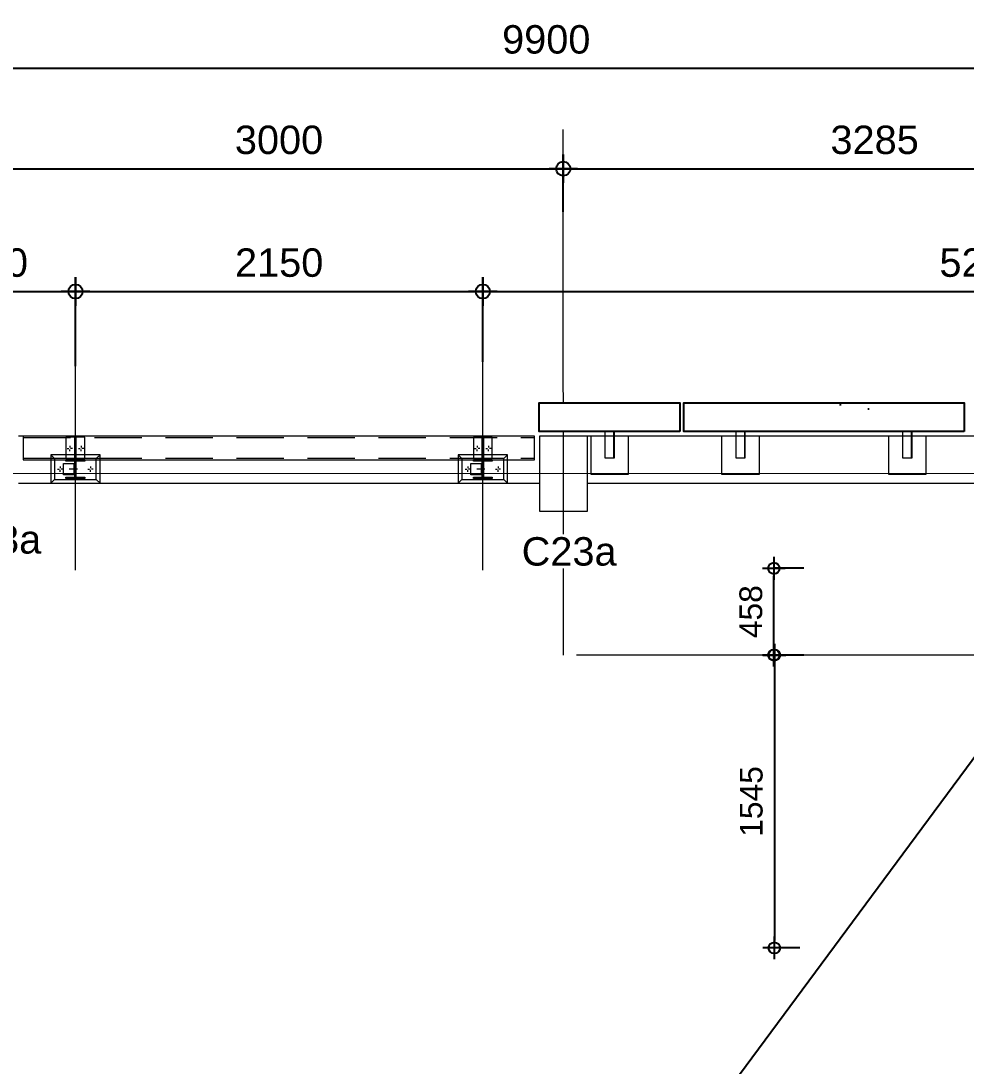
# Model space of a CAD drawing. Header units: millimetres. Extents: x 652937 to 1670132, y 1473552 to 2851037.
# Drawn here: x 663474.55 to 663479.54, y 1524610.45 to 1524615.97 of the extents above; entities that cross this region are included whole.
import ezdxf

# ---------------------------------------------------------------- set-up
doc = ezdxf.new("R2010")
doc.units = ezdxf.units.MM
for name, pattern in [('Grid Line', [22.225, 12.7, -3.175000000000001, 3.175000000000001, -3.175000000000001]), ('HIDDEN', [0.375, 0.25, -0.125]), ('XKITLINE00', [0]), ('XKITLINE02', [4, 2, -2])]:
    doc.linetypes.add(name, pattern=pattern)
doc.layers.get('Defpoints').update_dxf_attribs({"color": 255})
for name, color, linetype in [('000 - CONCRETE_COL_HATCH_', 251, 'Continuous'), ('000 - CONCRETE_COL_WIPEOUT_', 250, 'Continuous'), ('000 - CONCRETE_WALL_MAIN_COLOR_4', 4, 'Continuous'), ('DIM', 1, 'Continuous'), ('S-DIM', 7, 'Continuous')]:
    doc.layers.add(name, color=color, linetype=linetype)
for name, color, linetype, lineweight in [('A-230-M_FLOOR', 2, 'Continuous', 25), ('A-WALL', 2, 'Continuous', 25), ('Bolt', 7, 'Continuous', 0), ('Part', 2, 'Continuous', 0), ('S-230-A-FLOOR', 2, 'Continuous', 9), ('S-GRID', 1, 'Continuous', 9)]:
    doc.layers.add(name, color=color, linetype=linetype, lineweight=lineweight)
doc.styles.add('Arial', font='arial.ttf')
doc.dimstyles.new('Dim 40 - Cen', dxfattribs={"dimscale": 0.04, "dimtxt": 3, "dimasz": 1, "dimexe": 0, "dimexo": 1, "dimgap": 1.5, "dimtad": 1, "dimdec": 0, "dimlfac": 1000, "dimzin": 1, "dimdsep": 46, "dimtxsty": 'Arial', "dimblk": 'CEN1', "dimcen": 0.09, "dimclrd": 1, "dimclre": 49, "dimclrt": 3, "dimadec": 0, "dimazin": 0, "dimtfac": 1, "dimtdec": 0, "dimtix": 1, "dimtofl": 0, "dimtmove": 2, "dimatfit": 3, "dimfxl": 1, "dimtfill": 1, "dimtolj": 1, "dimtzin": 0, "dimarcsym": 1})
doc.dimstyles.new('Dim-Cen', dxfattribs={"dimscale": 0.05, "dimtxt": 3, "dimasz": 1, "dimexe": 0, "dimexo": 1, "dimgap": 1.5, "dimtad": 1, "dimdec": 0, "dimlfac": 1000, "dimzin": 1, "dimdsep": 46, "dimtxsty": 'Arial', "dimblk": 'CEN1', "dimcen": 0.09, "dimclrd": 1, "dimclre": 49, "dimclrt": 3, "dimadec": 0, "dimazin": 0, "dimtfac": 1, "dimtdec": 0, "dimtix": 1, "dimtofl": 0, "dimtmove": 2, "dimatfit": 3, "dimfxl": 1, "dimtfill": 1, "dimtolj": 1, "dimtzin": 0, "dimarcsym": 1})
pattern_1 = [(49.99999999999999, (0, 0), (9.1092334498002, -0.7969542769451543), [0.9525000000000001, -10.4775]), (355, (0, 0), (-1.762171071248467, 9.552842261951758), [0.762, -8.3820292085]), (100.4514447, (0.7591003500000001, -0.066412675), (7.347062354517664, 8.755887595609755), [0.80950044, -8.904512229999998]), (46.18420000000001, (0, 2.54), (13.5539520446065, -2.102116396636358), [1.42875, -15.71625]), (96.63555760999996, (1.129495, 2.364825), (11.87020670257515, 12.37130622988608), [1.214251157, -13.356780408]), (351.1841511700001, (0, 2.54), (11.87020670324885, 12.37130622927663), [1.1429983535, -12.572986596]), (21, (1.27, 1.905), (7.580719563456625, -5.11325990935438), [0.9525000000000001, -10.4775]), (326.0000000000001, (1.27, 1.905), (3.090101417382354, 9.209398306115963), [0.762, -8.382]), (71.45144499999999, (1.90172663, 1.478895005), (10.67082096393581, 4.096138444295263), [0.8095004400000001, -8.90449688]), (37.50000000000001, (0, 0), (0.1544301625295909, 4.227751943657656), [0, -8.2804, 0, -8.509, 0, -8.41375]), (7.499999999999999, (0, 0), (3.340983125515288, 5.009028740905975), [0, -4.8514, 0, -8.0899, 0, -3.20675]), (327.5, (-2.8321, 0), (6.77952975834357, -0.2864371996336722), [0, -3.175, 0, -9.906, 0, -13.1445]), (317.5, (-4.1021, 0), (7.406459069300903, 1.271324551666652), [0, -4.1275, 0, -6.578600000000001, 0, -9.3345])]

# ---------------------------------------------------------------- blocks, each defined once
blk = doc.blocks.new('opening')
at = {"layer": 'A-230-M_FLOOR', "color": 15, "linetype": 'HIDDEN', "ltscale": 30}
blk.add_lwpolyline([(6.959782818565145, 13.7348898552591), (23.21289063012227, 1.69725772831589)], dxfattribs=at)
blk = doc.blocks.new('CEN1')
at = {"color": 1}
for p, q in [((0, 1.5), (0, -1.5)), ((1.5, 0), (-1.5, 0))]:
    blk.add_line(p, q, dxfattribs=at)
at = {"color": 3}
blk.add_circle((0, 0), 0.75, dxfattribs=at)
blk = doc.blocks.new('*D49')
at = {"color": 49, "lineweight": -2, "transparency": 16777216}
for p, q in [((663474.4100993625, 1524614.881736845), (663474.4100993625, 1524615.187724238)), ((663477.4100880779, 1524614.95977786), (663477.4100880779, 1524615.187724238))]:
    blk.add_line(p, q, dxfattribs=at)
at = {"color": 1, "lineweight": -2, "transparency": 16777216}
blk.add_line((663474.4600993625, 1524615.187724238), (663477.3600880778, 1524615.187724238), dxfattribs=at)
at = {"layer": 'Defpoints', "color": 0, "transparency": 16777216}
for p in [(663477.4100880779, 1524615.187724238), (663477.4100880779, 1524614.90977786), (663474.4100993625, 1524614.831736844)]:
    blk.add_point(p, dxfattribs=at)
at = {"color": 1, "lineweight": -2, "transparency": 16777216, "xscale": 0.05, "yscale": 0.05, "zscale": 0.05, "rotation": 180}
blk.add_blockref('CEN1', (663474.4100993625, 1524615.187724238), dxfattribs=at)
at = {"color": 1, "lineweight": -2, "transparency": 16777216, "xscale": 0.05, "yscale": 0.05, "zscale": 0.05}
blk.add_blockref('CEN1', (663477.4100880779, 1524615.187724238), dxfattribs=at)
at = {"color": 3, "transparency": 16777216, "insert": (663475.9100937202, 1524615.339361346), "char_height": 0.15, "attachment_point": 5, "style": 'Arial', "bg_fill": 3, "box_fill_scale": 1.1, "bg_fill_color": 256, "bg_fill_true_color": 13158600, "bg_fill_transparency": 0}
blk.add_mtext('\\A1;3000', dxfattribs=at)
blk = doc.blocks.new('*D50')
at = {"color": 49, "lineweight": -2, "transparency": 16777216}
for p, q in [((663477.4100880779, 1524614.95977786), (663477.4100880779, 1524615.187724238)), ((663480.6954343972, 1524614.979417313), (663480.6954343972, 1524615.187724238))]:
    blk.add_line(p, q, dxfattribs=at)
at = {"color": 1, "lineweight": -2, "transparency": 16777216}
blk.add_line((663477.4600880779, 1524615.187724238), (663480.6454343972, 1524615.187724238), dxfattribs=at)
at = {"layer": 'Defpoints', "color": 0, "transparency": 16777216}
for p in [(663480.6954343972, 1524615.187724238), (663480.6954343972, 1524614.929417313), (663477.4100880779, 1524614.90977786)]:
    blk.add_point(p, dxfattribs=at)
at = {"color": 1, "lineweight": -2, "transparency": 16777216, "xscale": 0.05, "yscale": 0.05, "zscale": 0.05, "rotation": 180}
blk.add_blockref('CEN1', (663477.4100880779, 1524615.187724238), dxfattribs=at)
at = {"color": 1, "lineweight": -2, "transparency": 16777216, "xscale": 0.05, "yscale": 0.05, "zscale": 0.05}
blk.add_blockref('CEN1', (663480.6954343972, 1524615.187724238), dxfattribs=at)
at = {"color": 3, "transparency": 16777216, "insert": (663479.0527612376, 1524615.339361346), "char_height": 0.15, "attachment_point": 5, "style": 'Arial', "bg_fill": 3, "box_fill_scale": 1.1, "bg_fill_color": 256, "bg_fill_true_color": 13158600, "bg_fill_transparency": 0}
blk.add_mtext('\\A1;3285', dxfattribs=at)
blk = doc.blocks.new('*D59')
at = {"color": 49, "lineweight": -2, "transparency": 16777216}
for p, q in [((663472.3701495696, 1524614.93896959), (663472.3701495696, 1524615.717725915)), ((663482.270152455, 1524614.919789399), (663482.270152455, 1524615.717725915))]:
    blk.add_line(p, q, dxfattribs=at)
at = {"color": 1, "lineweight": -2, "transparency": 16777216}
blk.add_line((663472.4201495696, 1524615.717725915), (663482.2201524549, 1524615.717725915), dxfattribs=at)
at = {"layer": 'Defpoints', "color": 0, "transparency": 16777216}
for p in [(663482.270152455, 1524615.717725915), (663472.3701495696, 1524614.888969589), (663482.270152455, 1524614.869789399)]:
    blk.add_point(p, dxfattribs=at)
at = {"color": 1, "lineweight": -2, "transparency": 16777216, "xscale": 0.05, "yscale": 0.05, "zscale": 0.05, "rotation": 180}
blk.add_blockref('CEN1', (663472.3701495696, 1524615.717725915), dxfattribs=at)
at = {"color": 1, "lineweight": -2, "transparency": 16777216, "xscale": 0.05, "yscale": 0.05, "zscale": 0.05}
blk.add_blockref('CEN1', (663482.270152455, 1524615.717725915), dxfattribs=at)
at = {"color": 3, "transparency": 16777216, "insert": (663477.3201510123, 1524615.869311863), "char_height": 0.15, "attachment_point": 5, "style": 'Arial', "bg_fill": 3, "box_fill_scale": 1.1, "bg_fill_color": 256, "bg_fill_true_color": 13158600, "bg_fill_transparency": 0}
blk.add_mtext('\\A1;9900', dxfattribs=at)
blk = doc.blocks.new('*D394')
at = {"color": 49, "lineweight": -2, "transparency": 16777216}
for p, q in [((663473.9855089325, 1524614.15532048), (663473.9855089325, 1524614.540094496)), ((663474.8359485612, 1524614.146412237), (663474.8359485612, 1524614.540094496))]:
    blk.add_line(p, q, dxfattribs=at)
at = {"color": 1, "lineweight": -2, "transparency": 16777216}
blk.add_line((663474.0355089325, 1524614.540094496), (663474.7859485612, 1524614.540094496), dxfattribs=at)
at = {"layer": 'Defpoints', "color": 0, "transparency": 16777216}
for p in [(663474.8359485612, 1524614.540094496), (663473.9855089325, 1524614.10532048), (663474.8359485612, 1524614.096412237)]:
    blk.add_point(p, dxfattribs=at)
at = {"color": 1, "lineweight": -2, "transparency": 16777216, "xscale": 0.05, "yscale": 0.05, "zscale": 0.05, "rotation": 180}
blk.add_blockref('CEN1', (663473.9855089325, 1524614.540094496), dxfattribs=at)
at = {"color": 1, "lineweight": -2, "transparency": 16777216, "xscale": 0.05, "yscale": 0.05, "zscale": 0.05}
blk.add_blockref('CEN1', (663474.8359485612, 1524614.540094496), dxfattribs=at)
at = {"color": 3, "transparency": 16777216, "insert": (663474.4107287468, 1524614.691680444), "char_height": 0.15, "attachment_point": 5, "style": 'Arial', "bg_fill": 3, "box_fill_scale": 1.1, "bg_fill_color": 256, "bg_fill_true_color": 13158600, "bg_fill_transparency": 0}
blk.add_mtext('\\A1;850', dxfattribs=at)
blk = doc.blocks.new('*D395')
at = {"color": 49, "lineweight": -2, "transparency": 16777216}
for p, q in [((663474.8359485612, 1524614.146412237), (663474.8359485612, 1524614.540094496)), ((663476.9855089011, 1524614.169340858), (663476.9855089011, 1524614.540094496))]:
    blk.add_line(p, q, dxfattribs=at)
at = {"color": 1, "lineweight": -2, "transparency": 16777216}
blk.add_line((663474.8859485612, 1524614.540094496), (663476.935508901, 1524614.540094496), dxfattribs=at)
at = {"layer": 'Defpoints', "color": 0, "transparency": 16777216}
for p in [(663476.9855089011, 1524614.540094496), (663476.9855089011, 1524614.119340858), (663474.8359485612, 1524614.096412237)]:
    blk.add_point(p, dxfattribs=at)
at = {"color": 1, "lineweight": -2, "transparency": 16777216, "xscale": 0.05, "yscale": 0.05, "zscale": 0.05, "rotation": 180}
blk.add_blockref('CEN1', (663474.8359485612, 1524614.540094496), dxfattribs=at)
at = {"color": 1, "lineweight": -2, "transparency": 16777216, "xscale": 0.05, "yscale": 0.05, "zscale": 0.05}
blk.add_blockref('CEN1', (663476.9855089011, 1524614.540094496), dxfattribs=at)
at = {"color": 3, "transparency": 16777216, "insert": (663475.9107287312, 1524614.691680444), "char_height": 0.15, "attachment_point": 5, "style": 'Arial', "bg_fill": 3, "box_fill_scale": 1.1, "bg_fill_color": 256, "bg_fill_true_color": 13158600, "bg_fill_transparency": 0}
blk.add_mtext('\\A1;2150', dxfattribs=at)
blk = doc.blocks.new('*D396')
at = {"color": 49, "lineweight": -2, "transparency": 16777216}
for p, q in [((663476.9855089012, 1524614.1754891), (663476.9855089012, 1524614.540094496)), ((663482.2702754546, 1524614.143665443), (663482.2702754546, 1524614.540094496))]:
    blk.add_line(p, q, dxfattribs=at)
at = {"color": 1, "lineweight": -2, "transparency": 16777216}
blk.add_line((663477.0355089012, 1524614.540094496), (663482.2202754546, 1524614.540094496), dxfattribs=at)
at = {"layer": 'Defpoints', "color": 0, "transparency": 16777216}
for p in [(663482.2702754546, 1524614.540094496), (663476.9855089012, 1524614.1254891), (663482.2702754546, 1524614.093665443)]:
    blk.add_point(p, dxfattribs=at)
at = {"color": 1, "lineweight": -2, "transparency": 16777216, "xscale": 0.05, "yscale": 0.05, "zscale": 0.05, "rotation": 180}
blk.add_blockref('CEN1', (663476.9855089012, 1524614.540094496), dxfattribs=at)
at = {"color": 1, "lineweight": -2, "transparency": 16777216, "xscale": 0.05, "yscale": 0.05, "zscale": 0.05}
blk.add_blockref('CEN1', (663482.2702754546, 1524614.540094496), dxfattribs=at)
at = {"color": 3, "transparency": 16777216, "insert": (663479.6278921779, 1524614.691680444), "char_height": 0.15, "attachment_point": 5, "style": 'Arial', "bg_fill": 3, "box_fill_scale": 1.1, "bg_fill_color": 256, "bg_fill_true_color": 13158600, "bg_fill_transparency": 0}
blk.add_mtext('\\A1;5285', dxfattribs=at)
blk = doc.blocks.new('*U8389')
blk.add_wipeout([(0.37506547447999594, 1.8550834854609377), (0.37506547447999594, -1.854916514967499), (-0.3749781764125828, -1.8549721021841208), (-0.374978176412597, 1.855027898244316)]).dxf.layer = '000 - CONCRETE_COL_WIPEOUT_'
at = {"layer": '000 - CONCRETE_COL_HATCH_'}
h = blk.add_hatch(dxfattribs=at)
h.set_pattern_fill('AR-CONC', color=256, scale=0.05, style=0)
h.set_pattern_definition(pattern_1)
h.paths.add_polyline_path([(-0.3750218254498918, -1.855027793822516), (-0.3750218254499202, 1.854972206605892), (0.3750218254499487, 1.855027793822491), (0.3750218254499771, -1.854972206605917)])
at = {"layer": '000 - CONCRETE_WALL_MAIN_COLOR_4'}
blk.add_lwpolyline([(-0.3750218254498918, -1.855027793822516), (-0.3750218254499202, 1.854972206605892), (0.3750218254499487, 1.855027793822491), (0.3750218254499771, -1.854972206605917), (-0.3750218254498918, -1.855027793822516)], close=True, dxfattribs=at)
blk = doc.blocks.new('*U8387')
blk.add_wipeout([(0.37506547447999594, 3.7000834852001674), (0.37506547447999594, -3.6999165147067288), (-0.3749781764125828, -3.6999721019232936), (-0.374978176412597, 3.7000278979835457)]).dxf.layer = '000 - CONCRETE_COL_WIPEOUT_'
at = {"layer": '000 - CONCRETE_COL_HATCH_'}
h = blk.add_hatch(dxfattribs=at)
h.set_pattern_fill('AR-CONC', color=256, scale=0.05, style=0)
h.set_pattern_definition(pattern_1)
h.paths.add_polyline_path([(-0.3750218254498918, -3.700027793561746), (-0.3750218254499202, 3.699972206345122), (0.3750218254499487, 3.700027793561721), (0.3750218254499771, -3.699972206345147)])
at = {"layer": '000 - CONCRETE_WALL_MAIN_COLOR_4'}
blk.add_lwpolyline([(-0.3750218254498918, -3.700027793561746), (-0.3750218254499202, 3.699972206345122), (0.3750218254499487, 3.700027793561721), (0.3750218254499771, -3.699972206345147), (-0.3750218254498918, -3.700027793561746)], close=True, dxfattribs=at)
blk = doc.blocks.new('23')
at = {"layer": 'Part', "color": 11, "linetype": 'HIDDEN', "lineweight": 0, "ltscale": 8}
for p, q in [((78.96994599793106, 77.83006954239681), (77.96994599793106, 77.83006954239681)), ((77.96994599793106, 77.83006954239681), (77.96994599793106, 76.8300695437938)), ((78.96994599793106, 76.8300695437938), (78.96994599793106, 77.83006954239681)), ((79.09996899683028, 77.23006954183802), (78.39996899757534, 77.23006954183802)), ((77.96994599793106, 76.8300695437938), (78.96994599793106, 76.8300695437938)), ((78.96994599793106, 74.37506954185665), (77.96994599793106, 74.37506954185665)), ((77.96994599793106, 74.37506954185665), (77.96994599793106, 73.37506954325363)), ((78.96994599793106, 73.37506954325363), (78.96994599793106, 74.37506954185665)), ((79.09996899683028, 73.77506954129785), (78.39996899757534, 73.77506954129785)), ((77.96994599793106, 73.37506954325363), (78.96994599793106, 73.37506954325363)), ((78.96994599793106, 69.97506954241544), (77.96994599793106, 69.97506954241544)), ((77.96994599793106, 69.97506954241544), (77.96994599793106, 68.97506954381242)), ((78.96994599793106, 68.97506954381242), (78.96994599793106, 69.97506954241544)), ((79.09996899683028, 69.37506954185665), (78.39996899757534, 69.37506954185665)), ((77.96994599793106, 68.97506954381242), (78.96994599793106, 68.97506954381242))]:
    blk.add_line(p, q, dxfattribs=at)
at = {"layer": 'Part', "color": 11, "linetype": 'XKITLINE00', "lineweight": 0}
blk.add_line((79.84998699929565, 67.9750215425156), (79.099986997433, 67.9750215425156), dxfattribs=at)
at = {"layer": 'Part', "color": 11, "linetype": 'HIDDEN', "lineweight": 0, "ltscale": 8}
blk.add_lwpolyline([(79.84998699929565, 79.18502154294401), (79.84998699929565, 75.4750215425156), (79.099986997433, 75.4750215425156), (79.099986997433, 79.18502154294401)], close=True, dxfattribs=at)
for points in [[(79.09995199833065, 76.83005354367197), (79.14995199721307, 76.83005154365674), (79.14998699724674, 77.83005154225975), (79.099986997433, 77.83005354227498)], [(79.09996899683028, 77.4550695437938), (78.39996899757534, 77.45506954332814), (78.39996899757534, 77.20506954239681), (79.099986997433, 77.20506954239681)], [(79.099986997433, 67.9750215425156), (79.099986997433, 75.37502154242247), (79.84998699929565, 75.37502154242247), (79.84998699929565, 67.9750215425156)], [(79.09995199833065, 73.3750535431318), (79.14995199721307, 73.37505154311657), (79.14998699724674, 74.37505154171959), (79.099986997433, 74.37505354173481)], [(79.09996899683028, 74.00006954325363), (78.39996899757534, 74.00006954278797), (78.39996899757534, 73.75006954185665), (79.099986997433, 73.75006954185665)], [(79.09995199833065, 68.97505354369059), (79.14995199721307, 68.97505154367536), (79.14998699724674, 69.97505154227838), (79.099986997433, 69.97505354229361)], [(79.09996899683028, 69.60006954381242), (78.39996899757534, 69.60006954334676), (78.39996899757534, 69.35006954241544), (79.099986997433, 69.35006954241544)]]:
    blk.add_lwpolyline(points, dxfattribs=at)
blk.add_blockref('*U8389', (79.47498699836433, 77.33002154272981))
blk.add_blockref('*U8387', (79.47498699836433, 71.67502154246904))
blk = doc.blocks.new('3')
at = {"layer": 'Bolt', "color": 11, "linetype": 'XKITLINE00', "lineweight": 0}
for p, q in [((-110.355418054387, 31.21725877420977), (-110.355418054387, 31.17063877312467)), ((-110.425418054685, 31.14725877437741), (-110.3787980545312, 31.14725877437741)), ((-110.355418054387, 31.07725877221674), (-110.355418054387, 31.12387877330184)), ((-110.2854180550203, 31.14725877437741), (-110.3320380542427, 31.14725877437741)), ((-109.8823949983343, 30.89725877298042), (-109.8357749991119, 30.89725877298042)), ((-109.8823949983343, 30.89725877298042), (-109.8357749991119, 30.89725877298042)), ((-109.8123949989676, 30.96725877281278), (-109.8123949989676, 30.92063877405599)), ((-109.8123949989676, 30.96725877281278), (-109.8123949989676, 30.92063877405599)), ((-109.7423949986696, 30.89725877298042), (-109.7890149988234, 30.89725877298042)), ((-109.7423949986696, 30.89725877298042), (-109.7890149988234, 30.89725877298042)), ((-109.8123949989676, 30.82725877314806), (-109.8123949989676, 30.87387877423316)), ((-109.8123949989676, 30.82725877314806), (-109.8123949989676, 30.87387877423316)), ((-109.8123949989676, 30.66725877253339), (-109.8123949989676, 30.62063877377659)), ((-109.8123949989676, 30.66725877253339), (-109.8123949989676, 30.62063877377659)), ((-110.425418054685, 30.34725877363235), (-110.3787980545312, 30.34725877363235)), ((-110.355418054387, 30.41725877346471), (-110.355418054387, 30.37063877237961)), ((-110.2854180550203, 30.34725877363235), (-110.3320380542427, 30.34725877363235)), ((-109.8823949983343, 30.59725877270103), (-109.8357749991119, 30.59725877270103)), ((-109.8823949983343, 30.59725877270103), (-109.8357749991119, 30.59725877270103)), ((-109.8123949989676, 30.52725877286866), (-109.8123949989676, 30.57387877395377)), ((-109.8123949989676, 30.52725877286866), (-109.8123949989676, 30.57387877395377)), ((-109.7423949986696, 30.59725877270103), (-109.7890149988234, 30.59725877270103)), ((-109.7423949986696, 30.59725877270103), (-109.7890149988234, 30.59725877270103)), ((-110.355418054387, 30.27725877379999), (-110.355418054387, 30.32387877255678)), ((-110.355418054387, 20.46708456380293), (-110.355418054387, 20.42046456271783)), ((-110.425418054685, 20.39708456397057), (-110.3787980545312, 20.39708456397057)), ((-110.355418054387, 20.3270845618099), (-110.355418054387, 20.373704562895)), ((-110.2854180550203, 20.39708456397057), (-110.3320380542427, 20.39708456397057)), ((-109.8823949983343, 20.14708456257358), (-109.8357749991119, 20.14708456257358)), ((-109.8823949983343, 20.14708456257358), (-109.8357749991119, 20.14708456257358)), ((-109.8123949989676, 20.21708456240594), (-109.8123949989676, 20.17046456364915)), ((-109.8123949989676, 20.21708456240594), (-109.8123949989676, 20.17046456364915)), ((-109.7423949986696, 20.14708456257358), (-109.7890149988234, 20.14708456257358)), ((-109.7423949986696, 20.14708456257358), (-109.7890149988234, 20.14708456257358)), ((-109.8123949989676, 20.07708456274122), (-109.8123949989676, 20.12370456382632)), ((-109.8123949989676, 20.07708456274122), (-109.8123949989676, 20.12370456382632)), ((-109.8123949989676, 19.91708456212655), (-109.8123949989676, 19.87046456336975)), ((-109.8123949989676, 19.91708456212655), (-109.8123949989676, 19.87046456336975)), ((-110.425418054685, 19.59708456322551), (-110.3787980545312, 19.59708456322551)), ((-110.355418054387, 19.66708456305787), (-110.355418054387, 19.62046456197277)), ((-110.2854180550203, 19.59708456322551), (-110.3320380542427, 19.59708456322551)), ((-109.8823949983343, 19.84708456229419), (-109.8357749991119, 19.84708456229419)), ((-109.8823949983343, 19.84708456229419), (-109.8357749991119, 19.84708456229419)), ((-109.8123949989676, 19.77708456246182), (-109.8123949989676, 19.82370456354693)), ((-109.8123949989676, 19.77708456246182), (-109.8123949989676, 19.82370456354693)), ((-109.7423949986696, 19.84708456229419), (-109.7890149988234, 19.84708456229419)), ((-109.7423949986696, 19.84708456229419), (-109.7890149988234, 19.84708456229419)), ((-110.355418054387, 19.52708456339315), (-110.355418054387, 19.57370456214994))]:
    blk.add_line(p, q, dxfattribs=at)
at = {"layer": 'Bolt', "color": 11, "linetype": 'XKITLINE02', "lineweight": 0}
for p, q in [((-110.355418054387, 30.69265877269208), (-110.355418054387, 30.90725877229124)), ((-110.452918054536, 30.76225877413526), (-110.452918054536, 30.78725877357647)), ((-110.390418054536, 30.73225877387449), (-110.390418054536, 30.76225877413526)), ((-110.320418054238, 30.73225877387449), (-110.320418054238, 30.76225877413526)), ((-110.2579180551693, 30.76225877413526), (-110.2579180551693, 30.78725877357647)), ((-110.355418054387, 19.94248456228524), (-110.355418054387, 20.1570845618844)), ((-110.452918054536, 20.01208456372842), (-110.452918054536, 20.03708456316963)), ((-110.390418054536, 19.98208456346765), (-110.390418054536, 20.01208456372842)), ((-110.320418054238, 19.98208456346765), (-110.320418054238, 20.01208456372842)), ((-110.2579180551693, 20.01208456372842), (-110.2579180551693, 20.03708456316963))]:
    blk.add_line(p, q, dxfattribs=at)
at = {"layer": 'Part', "color": 251, "linetype": 'HIDDEN', "lineweight": 0, "ltscale": 5}
for p, q in [((-110.071716000326, 32.12212700070813), (-110.0724729998037, 18.63230600161478)), ((-109.5267160004005, 32.12209600163624), (-109.5274730008096, 18.63227500021458))]:
    blk.add_line(p, q, dxfattribs=at)
at = {"layer": 'Part', "color": 2, "lineweight": 0}
for p, q in [((-110.6304180538282, 31.29725877335295), (-110.730418054387, 31.39725877344608)), ((-109.980418054387, 31.39725877344608), (-110.0804180549458, 31.29725877335295)), ((-110.2054180540144, 30.78725877357647), (-110.5054180547595, 30.78725877357647)), ((-110.730418054387, 30.09725877223536), (-110.6304180538282, 30.1972587723285)), ((-110.0804180549458, 30.1972587723285), (-109.980418054387, 30.09725877223536)), ((-110.6304180538282, 20.54708456294611), (-110.730418054387, 20.64708456303924)), ((-109.980418054387, 20.64708456303924), (-110.0804180549458, 20.54708456294611)), ((-110.2054180540144, 20.03708456316963), (-110.5054180547595, 20.03708456316963)), ((-110.730418054387, 19.34708456182852), (-110.6304180538282, 19.44708456192166)), ((-110.0804180549458, 19.44708456192166), (-109.980418054387, 19.34708456182852))]:
    blk.add_line(p, q, dxfattribs=at)
at = {"layer": 'Part', "color": 11, "linetype": 'XKITLINE02', "lineweight": 0}
for p, q in [((-110.2054180540144, 30.76225877413526), (-110.5054180547595, 30.76225877413526)), ((-109.9623949993402, 30.76225877413526), (-109.9623949993402, 30.73225877387449)), ((-110.2054180540144, 20.01208456372842), (-110.5054180547595, 20.01208456372842)), ((-109.9623949993402, 20.01208456372842), (-109.9623949993402, 19.98208456346765))]:
    blk.add_line(p, q, dxfattribs=at)
at = {"layer": 'Part', "color": 2, "linetype": 'XKITLINE02', "lineweight": 0}
for p, q in [((-109.5123949982226, 30.76225877413526), (-110.0804180549458, 30.76225877413526)), ((-110.0804180549458, 30.76225877413526), (-109.5123949982226, 30.76225877413526)), ((-109.5123949982226, 30.73225877387449), (-110.0804180549458, 30.73225877387449)), ((-110.0804180549458, 30.73225877387449), (-109.5123949982226, 30.73225877387449)), ((-109.5123949982226, 20.01208456372842), (-110.0804180549458, 20.01208456372842)), ((-110.0804180549458, 20.01208456372842), (-109.5123949982226, 20.01208456372842)), ((-109.5123949982226, 19.98208456346765), (-110.0804180549458, 19.98208456346765)), ((-110.0804180549458, 19.98208456346765), (-109.5123949982226, 19.98208456346765))]:
    blk.add_line(p, q, dxfattribs=at)
at = {"layer": 'Part', "color": 4, "lineweight": 0}
blk.add_lwpolyline([(-109.487472999841, 18.63227300019935), (-109.4867159994319, 32.12209400162101), (-110.1117159994319, 32.12212900072336), (-110.112472999841, 18.63230800163001)], close=True, dxfattribs=at)
at = {"layer": 'Part', "color": 2, "lineweight": 0}
for points in [[(-109.980418054387, 30.99725877307355), (-109.980418054387, 31.39725877344608), (-110.730418054387, 31.39725877344608), (-110.730418054387, 30.09725877223536), (-109.980418054387, 30.09725877223536), (-109.980418054387, 30.49725877260789)], [(-110.5054180547595, 30.76225877413526), (-110.5054180547595, 31.06225877208635), (-110.2054180540144, 31.06225877208635), (-110.2054180540144, 30.76225877413526)], [(-109.980418054387, 20.24708456266671), (-109.980418054387, 20.64708456303924), (-110.730418054387, 20.64708456303924), (-110.730418054387, 19.34708456182852), (-109.980418054387, 19.34708456182852), (-109.980418054387, 19.74708456220105)], [(-110.5054180547595, 20.01208456372842), (-110.5054180547595, 20.31208456167951), (-110.2054180540144, 20.31208456167951), (-110.2054180540144, 20.01208456372842)]]:
    blk.add_lwpolyline(points, dxfattribs=at)
for points in [[(-110.0804180549458, 30.1972587723285), (-110.0804180549458, 31.29725877335295), (-110.6304180538282, 31.29725877335295), (-110.6304180538282, 30.1972587723285)], [(-110.565418055281, 30.99725877307355), (-110.565418055281, 30.76225877413526), (-110.1454180553555, 30.76225877413526), (-110.1454180553555, 30.99725877307355), (-110.105418054387, 30.99725877307355), (-110.105418054387, 30.49725877260789), (-110.1454180553555, 30.49725877260789), (-110.1454180553555, 30.73225877387449), (-110.565418055281, 30.73225877387449), (-110.565418055281, 30.49725877260789), (-110.605418054387, 30.49725877260789), (-110.605418054387, 30.99725877307355)], [(-110.0804180549458, 19.44708456192166), (-110.0804180549458, 20.54708456294611), (-110.6304180538282, 20.54708456294611), (-110.6304180538282, 19.44708456192166)], [(-110.565418055281, 20.24708456266671), (-110.565418055281, 20.01208456372842), (-110.1454180553555, 20.01208456372842), (-110.1454180553555, 20.24708456266671), (-110.105418054387, 20.24708456266671), (-110.105418054387, 19.74708456220105), (-110.1454180553555, 19.74708456220105), (-110.1454180553555, 19.98208456346765), (-110.565418055281, 19.98208456346765), (-110.565418055281, 19.74708456220105), (-110.605418054387, 19.74708456220105), (-110.605418054387, 20.24708456266671)]]:
    blk.add_lwpolyline(points, close=True, dxfattribs=at)
at = {"layer": 'Part', "color": 2, "linetype": 'XKITLINE02', "lineweight": 0}
for points in [[(-110.0804180549458, 30.49725877260789), (-109.5123949982226, 30.49725877260789), (-109.5123949982226, 30.99725877307355), (-110.0804180549458, 30.99725877307355)], [(-110.0804180549458, 19.74708456220105), (-109.5123949982226, 19.74708456220105), (-109.5123949982226, 20.24708456266671), (-110.0804180549458, 20.24708456266671)]]:
    blk.add_lwpolyline(points, dxfattribs=at)
at = {"layer": 'Part', "color": 2, "linetype": 'HIDDEN', "lineweight": 0}
for points in [[(-109.980418054387, 30.49725877260789), (-109.980418054387, 30.99725877307355)], [(-109.980418054387, 19.74708456220105), (-109.980418054387, 20.24708456266671)]]:
    blk.add_lwpolyline(points, dxfattribs=at)
blk = doc.blocks.new('*D5898')
at = {"layer": 'Defpoints', "color": 0, "transparency": 16777216}
for p in [(663478.69756147, 1524612.622295988), (663478.523688472, 1524611.077291187), (663478.69756147, 1524611.077291187)]:
    blk.add_point(p, dxfattribs=at)
at = {"layer": 'S-DIM', "color": 49, "lineweight": -2, "transparency": 16777216}
for p, q in [((663478.6575614699, 1524612.622295988), (663478.523688472, 1524612.622295988)), ((663478.6575614699, 1524611.077291187), (663478.523688472, 1524611.077291187))]:
    blk.add_line(p, q, dxfattribs=at)
at = {"layer": 'S-DIM', "color": 1, "lineweight": -2, "transparency": 16777216}
blk.add_line((663478.523688472, 1524612.582295988), (663478.523688472, 1524611.117291187), dxfattribs=at)
at = {"layer": 'S-DIM', "color": 1, "lineweight": -2, "transparency": 16777216, "xscale": 0.04, "yscale": 0.04, "zscale": 0.04}
for p, rotation in [((663478.523688472, 1524612.622295988), 90), ((663478.523688472, 1524611.077291187), 270)]:
    blk.add_blockref('CEN1', p, dxfattribs=dict(at, rotation=rotation))
at = {"layer": 'S-DIM', "color": 3, "transparency": 16777216, "insert": (663478.4024197138, 1524611.849793587), "char_height": 0.12, "attachment_point": 5, "rotation": 90, "style": 'Arial', "bg_fill": 3, "box_fill_scale": 1.1, "bg_fill_color": 256, "bg_fill_true_color": 13158600, "bg_fill_transparency": 0}
blk.add_mtext('\\A1;1545', dxfattribs=at)
blk = doc.blocks.new('*D5899')
at = {"layer": 'Defpoints', "color": 0, "transparency": 16777216}
for p in [(663478.521471573, 1524613.079898637), (663478.7188343888, 1524613.079898637), (663478.7188343888, 1524612.622295988)]:
    blk.add_point(p, dxfattribs=at)
at = {"layer": 'S-DIM', "color": 49, "lineweight": -2, "transparency": 16777216}
for p, q in [((663478.6788343887, 1524613.079898637), (663478.521471573, 1524613.079898637)), ((663478.6788343887, 1524612.622295988), (663478.521471573, 1524612.622295988))]:
    blk.add_line(p, q, dxfattribs=at)
at = {"layer": 'S-DIM', "color": 1, "lineweight": -2, "transparency": 16777216}
blk.add_line((663478.521471573, 1524612.662295988), (663478.521471573, 1524613.039898637), dxfattribs=at)
at = {"layer": 'S-DIM', "color": 1, "lineweight": -2, "transparency": 16777216, "xscale": 0.04, "yscale": 0.04, "zscale": 0.04}
for p, rotation in [((663478.521471573, 1524613.079898637), 90), ((663478.521471573, 1524612.622295988), 270)]:
    blk.add_blockref('CEN1', p, dxfattribs=dict(at, rotation=rotation))
at = {"layer": 'S-DIM', "color": 3, "transparency": 16777216, "insert": (663478.4002028148, 1524612.851097312), "char_height": 0.12, "attachment_point": 5, "rotation": 90, "style": 'Arial', "bg_fill": 3, "box_fill_scale": 1.1, "bg_fill_color": 256, "bg_fill_true_color": 13158600, "bg_fill_transparency": 0}
blk.add_mtext('\\A1;458', dxfattribs=at)

msp = doc.modelspace()

# ---------------------------------------------------------------- linework, layer by layer
at = {"layer": 'A-WALL', "color": 250, "linetype": 'HIDDEN', "lineweight": 13, "ltscale": 8}
for p, q in [((663474.8359485612, 1524613.069678768), (663474.8359485612, 1524614.233441712)), ((663476.9855089011, 1524613.070113777), (663476.9855089011, 1524614.233876722))]:
    msp.add_line(p, q, dxfattribs=at)
at = {"layer": 'A-WALL', "color": 2, "lineweight": 13}
for p, q in [((663474.5354871701, 1524613.529049484), (663477.2854871419, 1524613.529448241)), ((663480.5731147632, 1524613.527924961), (663477.5354874274, 1524613.527484492))]:
    msp.add_line(p, q, dxfattribs=at)
at = {"layer": 'A-WALL', "color": 251, "linetype": 'HIDDEN', "lineweight": 13, "ltscale": 8}
msp.add_lwpolyline([(663471.5354799603, 1524613.778094811), (663477.2854510837, 1524613.778119272)], dxfattribs=at)
at = {"layer": 'A-WALL', "color": 2, "lineweight": 13}
msp.add_lwpolyline([(663477.5354510851, 1524613.778120335), (663485.5454799961, 1524613.77815441)], dxfattribs=at)
at = {"layer": 'S-230-A-FLOOR', "color": 5}
msp.add_lwpolyline([(663477.2855089009, 1524613.379386016), (663477.2854509, 1524613.779386013), (663477.5354508962, 1524613.779422264), (663477.5355088976, 1524613.379422267)], close=True, dxfattribs=at)
at = {"layer": 'S-GRID', "color": 251, "linetype": 'Grid Line', "ltscale": 0.8}
for p, q in [((663477.4104887568, 1524612.622295987), (663477.4100867665, 1524615.394584561)), ((663481.3114904768, 1524613.579969799), (663466.6982395179, 1524613.577850833))]:
    msp.add_line(p, q, dxfattribs=at)
at = {"layer": 'S-GRID', "linetype": 'Grid Line'}
msp.add_lwpolyline([(663496.5290794936, 1524612.622295987), (663463.099619127, 1524612.622295987)], dxfattribs=at)

# ---------------------------------------------------------------- block references
at = {"color": 4, "rotation": 90.0083080653204}
msp.add_blockref('opening', (663482.2737381249, 1524590.213691219), dxfattribs=at)

# ---------------------------------------------------------------- next in the draw order: texts
at = {"layer": 'DIM', "color": 3, "char_height": 0.15, "attachment_point": 5, "rotation": 0.00830806532039912, "style": 'Arial', "bg_fill": 3, "box_fill_scale": 1.1, "bg_fill_color": 256, "bg_fill_true_color": 13158600, "bg_fill_transparency": 0}
for insert in [(663474.4047809632, 1524613.231517977), (663477.4408524088, 1524613.168077402)]:
    msp.add_mtext('\\A1;C23a', dxfattribs=dict(at, insert=insert))

# ---------------------------------------------------------------- next in the draw order: dimensions: what is measured, and where the dimension line sits
at = {"color": 4}
for base, p1, p2, picture, middle in [((663477.4100880779, 1524615.187724238), (663474.4100993625, 1524614.831736844), (663477.4100880779, 1524614.90977786), '*D49', (663475.9100937202, 1524615.339361346)), ((663474.8359485612, 1524614.540094496), (663473.9855089325, 1524614.10532048), (663474.8359485612, 1524614.096412237), '*D394', (663474.4107287468, 1524614.691680444))]:
    dim = msp.add_linear_dim(base=base, p1=p1, p2=p2, dimstyle='Dim-Cen', dxfattribs=at)
    dim.commit()
    dim.dimension.update_dxf_attribs({"geometry": picture, "text_midpoint": middle})

# ---------------------------------------------------------------- next in the draw order: block references
at = {"xscale": 0.2, "yscale": 0.2, "zscale": 0.2, "rotation": 90}
msp.add_blockref('23', (663493.1204889218, 1524597.982295987), dxfattribs=at)

# ---------------------------------------------------------------- next in the draw order: dimensions: what is measured, and where the dimension line sits
at = {"color": 4}
for base, p1, p2, picture, middle in [((663480.6954343972, 1524615.187724238), (663477.4100880779, 1524614.90977786), (663480.6954343972, 1524614.929417313), '*D50', (663479.0527612376, 1524615.339361346)), ((663476.9855089011, 1524614.540094496), (663474.8359485612, 1524614.096412237), (663476.9855089011, 1524614.119340858), '*D395', (663475.9107287312, 1524614.691680444))]:
    dim = msp.add_linear_dim(base=base, p1=p1, p2=p2, dimstyle='Dim-Cen', dxfattribs=at)
    dim.commit()
    dim.dimension.update_dxf_attribs({"geometry": picture, "text_midpoint": middle})

# ---------------------------------------------------------------- next in the draw order: block references
at = {"xscale": 0.2, "yscale": 0.2, "zscale": 0.2, "rotation": 90}
msp.add_blockref('3', (663480.9849258134, 1524635.674637187), dxfattribs=at)

# ---------------------------------------------------------------- next in the draw order: dimensions: what is measured, and where the dimension line sits
at = {"color": 4}
for base, p1, p2, picture, middle in [((663482.270152455, 1524615.717725915), (663472.3701495696, 1524614.888969589), (663482.270152455, 1524614.869789399), '*D59', (663477.3201510123, 1524615.869311863)), ((663482.2702754546, 1524614.540094496), (663476.9855089012, 1524614.1254891), (663482.2702754546, 1524614.093665443), '*D396', (663479.6278921779, 1524614.691680444))]:
    dim = msp.add_linear_dim(base=base, p1=p1, p2=p2, dimstyle='Dim-Cen', dxfattribs=at)
    dim.commit()
    dim.dimension.update_dxf_attribs({"geometry": picture, "text_midpoint": middle})

# ---------------------------------------------------------------- next in the draw order: dimensions: what is measured, and where the dimension line sits
at = {"layer": 'S-DIM', "color": 4}
dim = msp.add_linear_dim(base=(663478.523688472, 1524611.077291187), p1=(663478.6975614697, 1524612.622295987), p2=(663478.6975614697, 1524611.077291187), angle=90, dimstyle='Dim 40 - Cen', dxfattribs=at)
dim.commit()
dim.dimension.update_dxf_attribs({"geometry": '*D5898', "text_midpoint": (663478.4024197138, 1524611.849793587)})

# ---------------------------------------------------------------- next in the draw order: dimensions: what is measured, and where the dimension line sits
dim = msp.add_linear_dim(base=(663478.521471573, 1524613.079898637), p1=(663478.7188343885, 1524612.622295987), p2=(663478.7188343885, 1524613.079898637), angle=90, dimstyle='Dim 40 - Cen', dxfattribs=at)
dim.commit()
dim.dimension.update_dxf_attribs({"geometry": '*D5899', "text_midpoint": (663478.4002028148, 1524612.851097312)})

doc.saveas('drawing.dxf')
